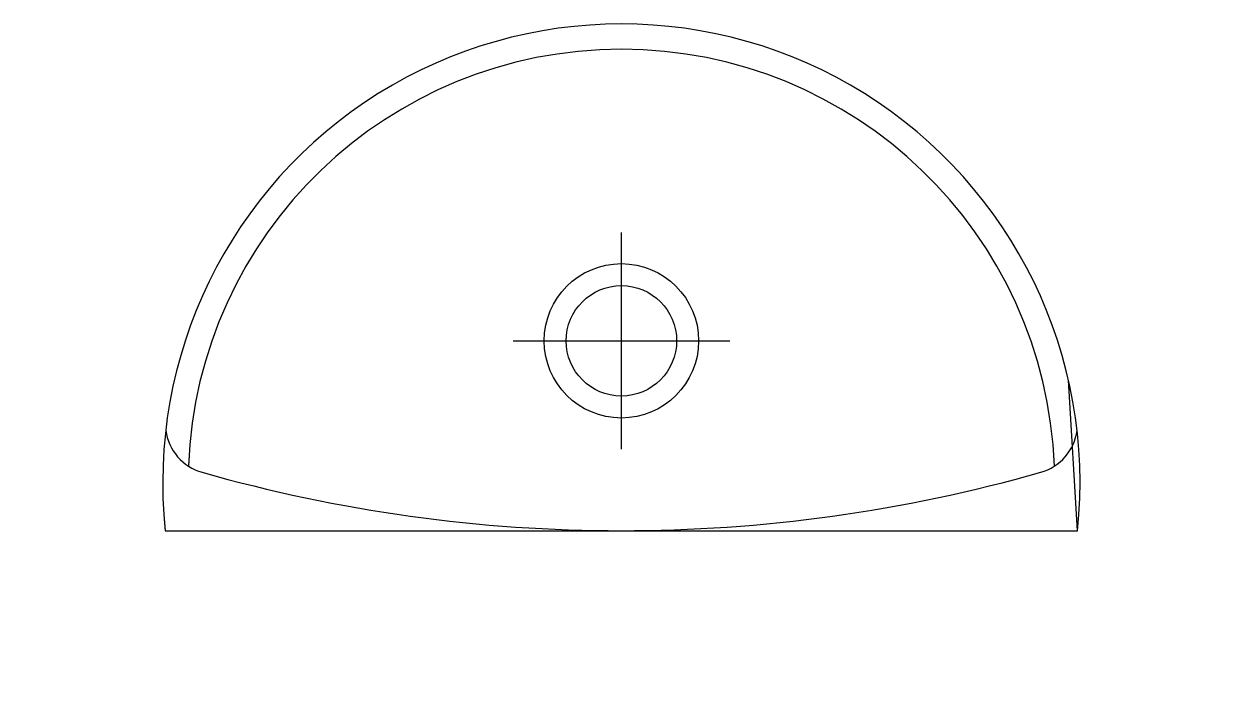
# Model space of a CAD drawing. Header units: millimetres. Extents: x -189 to 189, y 0 to 210.
import ezdxf

# ---------------------------------------------------------------- set-up
doc = ezdxf.new("R2010")
doc.units = ezdxf.units.MM

msp = doc.modelspace()

# ---------------------------------------------------------------- wipeouts: each hides what was drawn before it
msp.add_wipeout([(-186.63, 0), (186.63, 0), (189, 24.09), (186.41, 60.59), (180.02, 86.14), (170.14, 110.17), (158.46, 130.26), (136.61, 156.93), (105.69, 181.87), (58.86, 203.1), (26.83, 209.33), (3.88, 209.95), (-18.68, 209.98), (-54.88, 204.2), (-72.44, 198.56), (-98.63, 186.15), (-124.53, 168.04), (-145.14, 147.73), (-153.04, 137.91), (-163.66, 122.04), (-171.15, 108.11), (-179.18, 88.62), (-185.64, 64.75), (-188.62, 42.53), (-188.38, 13.75)])

# ---------------------------------------------------------------- next in the draw order: linework, layer by layer
for p, q in [((3.63, 209.95), (0, 210)), ((0, 210), (0, 210)), ((0, 75.73), (0, 144.16)), ((-34.21, 109.95), (34.21, 109.95)), ((144, 50), (141.15, 97.51)), ((-144.34, 53.61), (-144, 50)), ((-144, 50), (144, 50)), ((144, 50), (144, 50))]:
    msp.add_line(p, q)
for radius in [24.37, 17.44]:
    msp.add_circle((0, 109.95), radius)
for centre, radius, start, end in [((0, 65.2), 144.8, 353.9743, 186.0257), ((0, 65.2), 136.8, 2.1812, 177.8188), ((-128, 83.83), 16, 187.6674, 254.136), ((128, 83.83), 16, 285.864, 352.3326), ((0, 534.25), 484.25, 254.136, 285.864)]:
    msp.add_arc(centre, radius, start, end)

doc.saveas('drawing.dxf')
